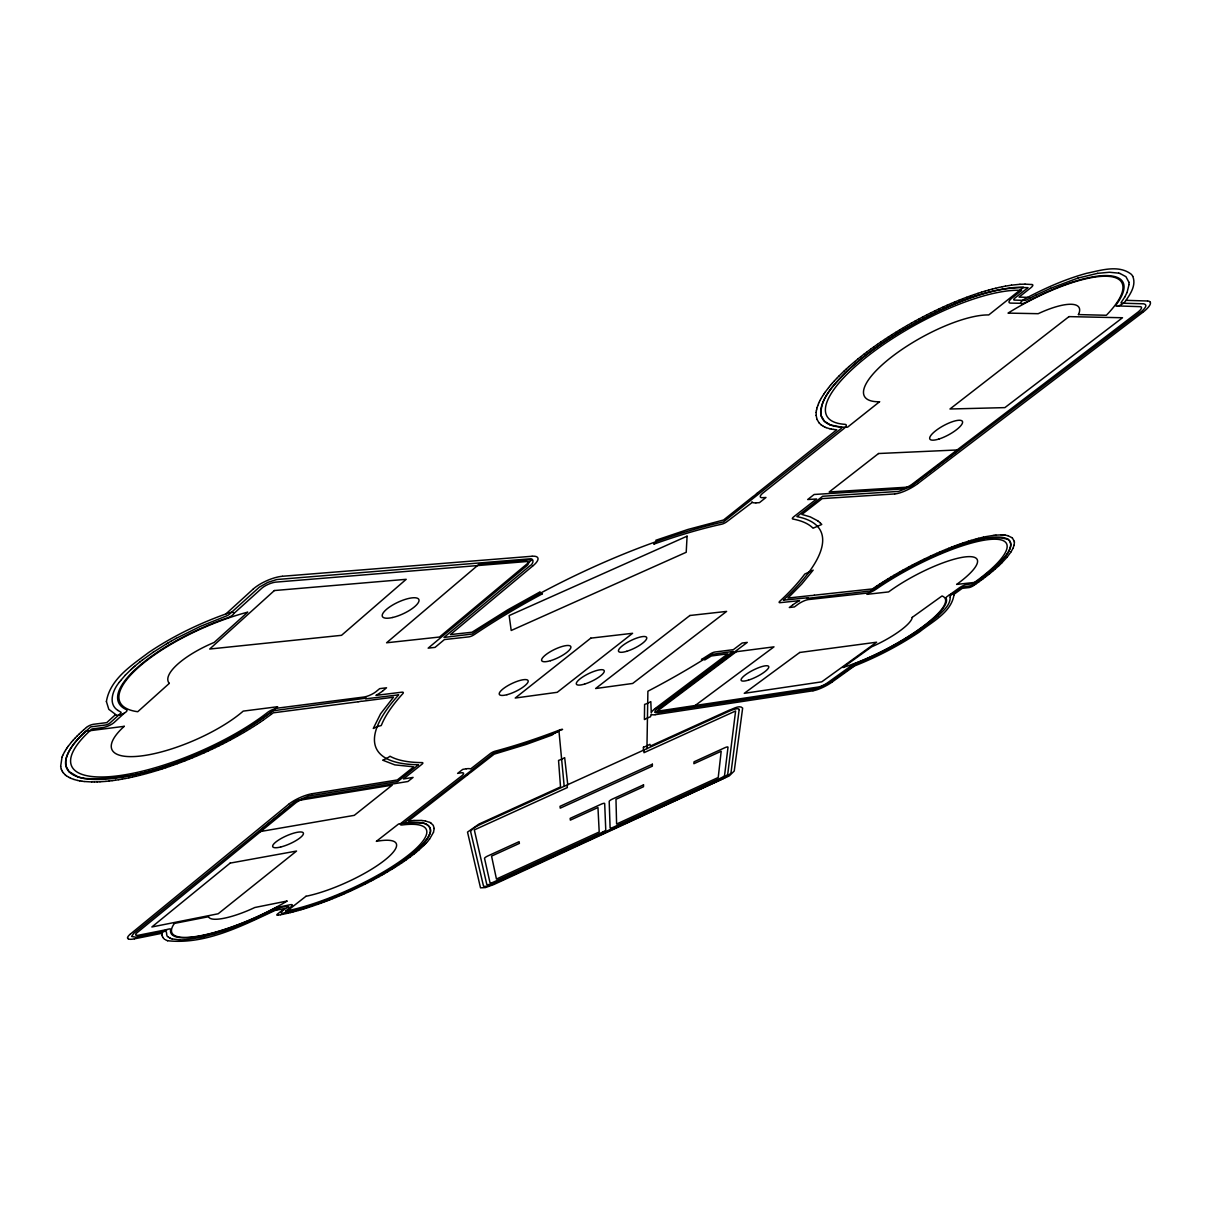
<?xml version="1.0" encoding="UTF-8"?>
<svg xmlns="http://www.w3.org/2000/svg" width="1211" height="1211" viewBox="0 0 1211 1211"><rect width="100%" height="100%" fill="white"/><g stroke="black" fill="none" stroke-linecap="round" stroke-linejoin="round"><path stroke-width="1.5" d="M646.931 748.64L647.9 691.209L651.624 689.256A247.347 68.073 -26.1 0 0 711.599 654.44L733.155 651.412L657.967 707.981L655.166 710.645L654.894 712.386L657.876 712.719L816.91 688.635L828.233 683.488L855.602 664.445M434.174 828.506L433.508 832.26M1129.046 284.494L1127.078 292.441M816.153 412.482L816.138 415.388M65.757 760.266L65.878 765.806L68.921 771.528M816.169 412.391L816.365 410.892M1014.152 545.026L1014.409 542.256M65.757 760.251C68.982 746.188 80.426 735.97 90.84 726.857L105.327 725.041A3.648 1.15 -22.8 0 0 110.019 722.952L120.51 713.4A3.648 1.166 -22.9 0 0 120.812 712.083L117.982 710.463M816.381 410.801L816.683 409.242M816.698 409.167L817.137 407.547M1014.137 545.086L1013.032 548.25M817.168 407.456L817.713 405.776M62.018 757.163L60.656 766.396M817.758 405.685L818.424 403.959M429.451 834.727C432.842 829.217 427.937 823.132 422.064 822.935M433.477 832.32L429.587 839.041M62.049 757.072L62.715 755.437M1127.078 292.441L1124.777 296.967M818.469 403.868L819.257 402.097M429.451 834.742L427.71 837.936M62.76 755.346L64.531 751.864M233.708 613.659L262.045 588.016A11.383 3.845 -24.1 0 1 275.291 582.173L526.285 561.571A10.293 3.194 -25.9 0 1 526.77 565.809L428.149 648.157L435.037 647.385L444.437 639.559L468.672 636.895A4.935 1.468 -25.4 0 0 474.258 634.625L474.773 634.276A242.745 66.802 -26.1 0 1 542.437 593.799L542.331 593.814A10.763 3.224 -26 0 1 540.061 591.876L507.803 609.784L472.002 632.248L450.401 634.579L533.007 565.779M1013.001 548.311L1011.049 551.822M819.302 401.991L820.21 400.175M820.271 400.069L821.3 398.192M1124.777 296.983L1121.31 302.25A3.406 0.984 -29.9 0 0 1121.598 303.174L1143.744 303.81C1149.375 304.824 1142.351 311.045 1140.126 312.423L911.081 486.489L898.653 491.409L822.632 496.268L796.883 516.628A247.347 68.073 -26.1 0 1 783.335 600.156L808.1 597.734L807.192 598.416L870.346 590.953C889.918 579.463 909.113 566.521 930.154 557.469C954.556 548.008 981.425 532.537 1008.052 539.349M64.592 751.774L65.636 750.018M821.361 398.086L822.511 396.179M822.572 396.073L823.843 394.105M65.697 749.912L66.877 748.126M1006.765 554.502C1009.747 550.415 1013.365 543.149 1008.067 539.364M1011.003 551.898L1007.143 557.09M427.695 837.951L423.002 843.885M823.919 393.999L825.297 392.001M66.953 748.02L68.255 746.188M1006.75 554.517L1001.436 561.041M119.299 682.277C112.911 689.755 107.643 703.848 117.967 710.463M825.372 391.88L828.581 387.656M119.314 682.262L120.646 680.537M68.331 746.082L71.404 742.237M429.527 839.102L427.528 841.539M120.661 680.521L125.338 675.132M828.672 387.535L830.398 385.416M830.489 385.295L832.335 383.16M1007.083 557.166L1001.845 562.827M71.494 742.116L73.16 740.209M832.441 383.039L834.379 380.859M426.363 842.841L427.468 841.615M73.265 740.088L75.067 738.15M834.5 380.738L836.544 378.528M1000.135 562.434L1001.421 561.056M422.987 843.9L416.206 850.44M425.122 844.158L426.302 842.901M850.44 666.338L827.158 683.065A7.614 1.741 -27 0 1 818.53 686.985L659.995 710.812A8.144 1.998 -26.3 0 1 660.086 707.966L747.278 642.39L742.146 643.026L733.351 649.656L714.868 652.033A4.223 1.075 -26.6 0 0 710.161 653.985L701.457 659.526A9.143 2.316 -26.5 0 1 704.741 659.965L711.357 655.968L727.811 653.819L655.423 708.329M125.354 675.117L131 669.562M836.665 378.407L838.829 376.182M75.158 738.044L77.08 736.061M1000.104 562.449L997.274 565.295M423.789 845.505L425.046 844.218M838.951 376.061L843.704 371.399M77.186 735.955L79.23 733.957M1000.316 564.341L1001.769 562.918M423.714 845.566L419.278 849.653M997.258 565.31L971.843 585.534L962.094 587.259L950.484 595.54L950.181 597.084M998.712 565.855L1000.241 564.417M79.336 733.851L81.485 731.838M843.84 371.277L846.307 368.977M937.935 616.187C943.006 610.874 950.499 605.152 950.181 597.084M998.621 565.931L995.275 568.958M131.015 669.547L132.029 668.608M115.484 714.657L106.765 722.619L93.474 724.284A5.495 1.741 -22.7 0 0 86.935 727.069L86.511 727.417M225.927 613.932L252.902 589.318M937.935 616.202L921.041 629.553M846.444 368.855L849.002 366.555M81.606 731.716L83.877 729.688M132.044 668.593L133.074 667.67M133.104 667.655L134.164 666.716M533.203 565.598L534.021 564.901A8.553 2.649 -25.9 0 0 534.384 564.553L535.08 563.887A8.568 2.649 -25.9 0 0 535.398 563.554L535.989 562.903A8.568 2.649 -25.9 0 0 536.246 562.57L536.73 561.949A8.568 2.649 -25.9 0 0 536.942 561.647L537.321 561.041A8.568 2.649 -25.9 0 0 537.472 560.754L537.729 560.193A8.568 2.664 -25.9 0 0 537.82 559.936L537.956 559.421A8.583 2.664 -25.9 0 0 538.002 559.179L538.017 558.71A8.583 2.664 -25.9 0 0 537.987 558.483L537.896 558.074A8.583 2.664 -25.9 0 0 537.805 557.877L537.578 557.529A8.583 2.664 -25.9 0 0 537.442 557.363L537.109 557.06A8.583 2.664 -25.9 0 0 536.897 556.924L536.443 556.697A8.598 2.664 -25.9 0 0 536.185 556.591L535.625 556.424A8.598 2.679 -25.9 0 0 535.323 556.364L534.641 556.258A8.598 2.679 -25.9 0 0 534.293 556.227L533.521 556.197A8.598 2.679 -25.9 0 0 533.112 556.197L532.219 556.243M849.153 366.418L854.694 361.65M130.258 934.181L129.698 934.68A7.19 1.771 -23.3 0 0 129.441 934.907L128.987 935.361A7.19 1.771 -23.3 0 0 128.775 935.588L128.411 936.012A7.19 1.771 -23.3 0 0 128.245 936.224L127.988 936.618A7.19 1.771 -23.3 0 0 127.866 936.814L127.7 937.178A7.19 1.771 -23.3 0 0 127.655 937.344L127.609 938.116A7.19 1.771 -23.3 0 0 127.655 938.253L127.806 938.495A7.19 1.771 -23.3 0 0 127.897 938.601L128.139 938.797M134.179 666.701L135.269 665.762M83.998 729.567L86.375 727.523M253.114 589.121L254.038 588.334A9.521 3.239 -24 0 1 254.507 587.956L255.491 587.184A9.521 3.239 -24 0 1 256.021 586.805L257.095 586.048A9.537 3.239 -24 0 1 257.655 585.67L258.821 584.913A9.537 3.239 -24 0 1 259.411 584.55L260.653 583.808A9.537 3.239 -24 0 1 261.273 583.46L262.56 582.748A9.537 3.239 -24.1 0 1 263.226 582.415L264.558 581.749A9.537 3.239 -24.1 0 1 265.224 581.416L266.587 580.796A9.537 3.239 -24.1 0 1 267.283 580.493L268.66 579.902A9.537 3.239 -24.1 0 1 269.357 579.63L270.734 579.1A9.521 3.239 -24.1 0 1 271.431 578.858L272.808 578.389A9.521 3.239 -24.1 0 1 273.489 578.162L274.852 577.753A9.521 3.239 -24.1 0 1 275.518 577.571L276.835 577.223A9.521 3.239 -24.1 0 1 277.486 577.072L278.742 576.799A9.521 3.239 -24.1 0 1 279.363 576.693L280.574 576.481A9.521 3.224 -24.1 0 1 281.164 576.406L282.33 576.269M993.444 570.532L995.185 569.034M416.175 850.455C386.021 875.265 349.903 891.886 313.301 904.799C308.956 905.586 263.271 921.889 288.733 906.676C279.741 905.904 271.991 911.081 264.255 914.774M419.203 849.728L415.873 852.529M135.284 665.747L139.916 661.948M993.353 570.623L989.584 573.742M383.236 690.542L386.536 687.787L379.649 688.65L375.713 691.905A9.794 2.861 -24.7 0 1 364.405 696.961L277.622 708.117A8.432 2.528 -24 0 0 267.449 712.492A12.186 3.633 -24 0 0 267.071 712.81A122.16 37.632 -23.4 0 1 113.546 776.327A122.16 37.632 -23.4 0 1 90.053 730.687L91.975 728.961L102.693 727.584A9.098 2.876 -22.8 0 0 114.061 722.558L124.264 713.188M756.966 493.361L756.118 494.073A8.22 2.422 -27.4 0 0 755.74 494.406L754.998 495.072A8.795 2.589 -27.4 0 0 754.529 495.526L754.256 495.693A4.935 1.453 -27.4 0 0 752.773 496.707L723.527 520.003L687.954 529.449L655.862 540.257A10.717 3.194 -26.7 0 1 653.834 544.087L653.743 544.178A242.745 66.802 -26.1 0 1 721.075 524.333L721.559 524.227A4.874 1.423 -27.1 0 0 727.009 521.578L752.349 502.323A8.189 2.407 -27.4 0 0 752.546 502.429L752.985 502.61A8.189 2.407 -27.4 0 0 753.242 502.686L753.787 502.792A8.189 2.407 -27.4 0 0 754.09 502.837L754.725 502.883A8.189 2.407 -27.4 0 0 755.074 502.898L755.831 502.883M854.845 361.514L857.691 359.183M130.41 934.059L288.642 804.301M467.658 774.828L468.309 774.298A7.069 1.786 -25.2 0 0 468.596 774.041L469.141 773.541A7.554 1.922 -25.2 0 0 469.49 773.208L469.717 773.072A4.238 1.075 -25.2 0 0 470.912 772.285L494.164 754.165L526.391 744.371L552.155 735.016A9.113 2.316 -25.7 0 1 562.131 729.567L562.57 729.431A4.223 1.075 -25.7 0 0 559.754 729.93L556.016 731.368A242.745 66.802 -26.1 0 1 495.677 751.032L495.208 751.153A4.269 1.09 -25.3 0 0 490.425 753.484L470.579 768.97A7.084 1.801 -25.2 0 0 470.322 768.864L469.929 768.743A7.084 1.801 -25.2 0 0 469.701 768.697L469.217 768.637A7.084 1.801 -25.2 0 0 468.945 768.622L468.369 768.622A7.084 1.801 -25.2 0 0 468.067 768.622L467.416 768.667A7.099 1.801 -25.1 0 0 467.068 768.697L466.311 768.803M857.842 359.046L860.764 356.7M414.056 853.982L415.782 852.605M757.178 493.195L836.771 429.784L833.229 429.39M987.54 575.361L989.478 573.817M383.039 690.694L382.222 691.345A8.144 2.377 -24.7 0 1 381.813 691.648L380.935 692.283A8.144 2.377 -24.7 0 1 380.481 692.601L379.543 693.237A8.144 2.377 -24.7 0 1 379.058 693.54L378.059 694.175A8.144 2.377 -24.7 0 1 377.544 694.478L376.485 695.084A8.144 2.377 -24.7 0 1 375.94 695.386L401.795 692.192A4.814 1.393 -24.9 0 1 402.885 693.585L402.612 693.888A242.745 66.802 -26.1 0 0 381.677 724.556L381.177 725.586A10.172 2.846 -24.7 0 0 373.276 728.462L380.602 713.763L393.484 697.218L362.649 701.214A4.874 1.423 -24.6 0 1 361.529 701.214L361.408 701.169A8.719 2.543 -24.6 0 1 360.681 701.336L359.682 701.547A8.144 2.377 -24.6 0 1 359.198 701.638L358.214 701.79M139.931 661.933L142.383 660.025M1142.836 312.302L1143.79 311.545A8.371 2.361 -29.9 0 0 1144.228 311.197L1145.076 310.47A8.386 2.361 -29.9 0 0 1145.485 310.107L1146.257 309.395A8.386 2.361 -29.9 0 0 1146.62 309.047L1147.317 308.351A8.386 2.361 -29.9 0 0 1147.634 308.003L1148.225 307.337A8.386 2.361 -29.9 0 0 1148.497 307.019L1148.997 306.383A8.386 2.361 -29.9 0 0 1149.209 306.065L1149.602 305.475A8.401 2.361 -29.9 0 0 1149.769 305.187L1150.056 304.627A8.401 2.361 -29.9 0 0 1150.162 304.355L1150.329 303.855A8.401 2.361 -29.9 0 0 1150.389 303.613L1150.45 303.159A8.401 2.377 -29.9 0 0 1150.45 302.947L1150.389 302.553A8.416 2.377 -29.9 0 0 1150.193 302.19M655.257 708.465L654.576 708.995A6.797 1.68 -26.2 0 0 654.273 709.237L653.683 709.737A6.797 1.68 -26.2 0 0 653.41 709.994L652.911 710.463A6.797 1.68 -26.2 0 0 652.684 710.706L652.26 711.145A6.797 1.665 -26.2 0 0 652.078 711.372L651.745 711.796A6.797 1.665 -26.2 0 0 651.594 712.007L651.367 712.386A6.797 1.665 -26.2 0 0 651.261 712.583L650.807 701.608A8.992 2.255 -26.2 0 1 644.6 704.424L644.403 719.561A8.78 2.15 -26.2 0 1 650.489 716.791L651.23 714.187A6.782 1.665 -26.2 0 0 651.321 714.278L651.548 714.46A6.782 1.665 -26.2 0 0 651.685 714.535L652.002 714.657A6.782 1.665 -26.2 0 0 652.184 714.717L652.593 714.793A6.782 1.665 -26.2 0 0 652.805 714.823L653.304 714.838A6.782 1.665 -26.2 0 0 653.562 714.838L654.137 714.823A6.782 1.665 -26.2 0 0 654.44 714.793L655.09 714.717M860.93 356.579L863.927 354.233M288.824 804.165L289.55 803.589A7.569 2.028 -24.2 0 1 289.929 803.302L290.716 802.742A7.569 2.028 -24.2 0 1 291.14 802.454L292.002 801.894A7.569 2.028 -24.2 0 1 292.441 801.606L293.365 801.046A7.569 2.028 -24.2 0 1 293.849 800.759L294.818 800.199A7.569 2.028 -24.2 0 1 295.317 799.926L296.347 799.381A7.569 2.028 -24.2 0 1 296.862 799.109L297.921 798.579A7.569 2.028 -24.2 0 1 298.451 798.321L299.541 797.822A7.569 2.028 -24.2 0 1 300.071 797.58L301.176 797.11A7.569 2.028 -24.2 0 1 301.721 796.868L302.811 796.429A7.569 2.028 -24.2 0 1 303.356 796.217L304.445 795.824A7.569 2.028 -24.2 0 1 304.99 795.627L306.05 795.264A7.569 2.028 -24.2 0 1 306.58 795.097L307.609 794.779A7.569 2.028 -24.2 0 1 308.124 794.628L309.123 794.355A7.569 2.028 -24.2 0 1 309.607 794.234L310.561 794.022A7.554 2.028 -24.2 0 1 311.015 793.932L311.938 793.75M467.491 774.949L408.41 820.982L414.011 820.483M413.965 854.058L410.211 856.934M985.451 576.981L987.434 575.437M271.294 714.308L273.247 712.825L357.987 701.82M142.398 660.01L153.07 652.335M864.094 354.096L867.167 351.765M917.893 483.522L1142.594 312.483M983.287 578.631L985.33 577.072M792.645 605.016L789.315 607.513L794.416 606.938L798.352 604.001A8.522 2.18 -27.2 0 1 808.07 599.612L867.606 593.042A6.963 1.726 -27.5 0 0 875.674 589.5A10.066 2.498 -27.5 0 0 876.053 589.242A94.14 22.631 -27.7 0 1 991.264 539.319A94.14 22.631 -27.7 0 1 974.431 582.446L972.539 583.793L967.044 584.398A6.615 1.544 -27.8 0 0 959.006 588.062L949 595.297M867.348 351.629L870.497 349.298M981.077 580.281L983.165 578.722M271.158 714.414L262.817 720.409M917.681 483.673L916.788 484.339A7.705 2.104 -28.1 0 1 916.333 484.657L915.41 485.293A7.705 2.104 -28.1 0 1 914.926 485.611L913.957 486.232A7.705 2.104 -28.1 0 1 913.457 486.55L912.443 487.155A7.705 2.104 -28.1 0 1 911.928 487.458L910.869 488.063A7.705 2.104 -28.1 0 1 910.354 488.351L909.279 488.911A7.705 2.104 -28.1 0 1 908.75 489.199L907.675 489.728A7.705 2.104 -28.1 0 1 907.13 489.986L906.055 490.485A7.705 2.104 -28.1 0 1 905.525 490.727L904.466 491.182A7.705 2.104 -28.1 0 1 903.936 491.409L902.891 491.817A7.705 2.104 -28.1 0 1 902.377 492.014L901.362 492.377A7.705 2.104 -28.1 0 1 900.878 492.544L899.894 492.862A7.705 2.104 -28.1 0 1 899.425 492.998L898.501 493.255A7.705 2.104 -28.1 0 1 898.062 493.361L897.2 493.558A7.705 2.104 -28.1 0 1 896.776 493.649L895.973 493.785A7.705 2.104 -28.1 0 1 895.595 493.831L894.853 493.921M410.105 857.01L406.079 859.931M792.842 604.864L793.644 604.274A7.13 1.832 -27.2 0 1 794.053 604.001L794.9 603.426A7.13 1.832 -27.2 0 1 795.339 603.139L796.232 602.563A7.13 1.832 -27.2 0 1 796.687 602.291L797.625 601.731A7.13 1.832 -27.2 0 1 798.094 601.443L799.063 600.898A7.13 1.832 -27.2 0 1 799.563 600.641L780.111 602.669A4.329 1.12 -27.1 0 1 779.823 601.246L780.141 600.944A242.745 66.802 -26.1 0 0 804.77 574.059L813.171 570.124L801.803 583.99L787.937 598.052L811.007 595.555A4.284 1.105 -27.2 0 1 811.748 595.615A7.629 1.953 -27.2 0 1 812.369 595.54L813.141 595.373A7.13 1.816 -27.2 0 1 813.504 595.312L814.231 595.207M978.791 581.931L980.955 580.357M870.679 349.162L873.888 346.83M832.154 682.005L854.36 666.035M953.784 594.45L962.276 588.334L969.118 587.562A3.966 0.923 -27.8 0 0 973.568 585.594L973.947 585.337M976.46 583.581L978.67 582.022M874.085 346.709L877.37 344.378M403.914 861.43L405.957 860.007M831.987 682.141L831.261 682.641A6.327 1.438 -27 0 1 830.897 682.883L830.14 683.382A6.327 1.438 -27 0 1 829.762 683.625L828.96 684.109A6.327 1.438 -27 0 1 828.551 684.366L827.734 684.851A6.327 1.438 -27 0 1 827.31 685.093L826.447 685.562A6.327 1.438 -27 0 1 826.008 685.789L825.145 686.259A6.327 1.438 -27 0 1 824.691 686.486L823.813 686.925A6.327 1.438 -27 0 1 823.359 687.137L822.481 687.56A6.327 1.438 -27 0 1 822.027 687.757L821.149 688.151A6.327 1.438 -27 0 1 820.71 688.332L819.847 688.696A6.327 1.438 -27 0 1 819.408 688.862L818.56 689.195A6.327 1.438 -27 0 1 818.152 689.347L817.334 689.634A6.327 1.438 -26.9 0 1 816.941 689.77L816.153 690.013A6.327 1.438 -26.9 0 1 815.79 690.119L815.048 690.331A6.327 1.438 -26.9 0 1 814.7 690.421L814.019 690.573A6.327 1.438 -26.9 0 1 813.701 690.648L813.065 690.77M974.083 585.246L976.338 583.672M921.026 629.569L919.134 630.87M877.551 344.257L880.912 341.941M874.372 587.623L872.495 588.909L814.397 595.191M919.119 630.886L914.214 634.17M259.835 722.437L262.666 720.515M401.689 862.959L403.793 861.521M881.093 341.82L884.499 339.519M153.101 652.32L166.543 643.828M874.509 587.532L876.991 585.852M399.403 864.472L401.568 863.034M256.777 724.45L259.669 722.543M884.696 339.398L888.163 337.127M877.142 585.761L879.686 584.096M914.199 634.186L910.112 636.804M399.267 864.563L394.65 867.53M253.644 726.464L256.611 724.556M879.822 584.005L882.41 582.34M888.359 336.991L891.886 334.736M882.562 582.249L885.196 580.584M250.45 728.477L253.477 726.57M910.097 636.819L900.409 642.663M892.083 334.614L895.64 332.389M392.182 869.059L394.514 867.606M885.347 580.493L888.026 578.828M895.852 332.268L899.455 330.058M247.195 730.46L250.283 728.583M392.061 869.135L387.111 872.102M888.178 578.737L890.887 577.102M899.652 329.937L903.3 327.757M243.865 732.443L247.014 730.566M891.039 576.996L893.794 575.361M166.573 643.813L168.117 642.905M893.945 575.27L896.73 573.651M384.508 873.615L386.975 872.177M903.512 327.636L907.19 325.502M168.147 642.89L171.311 641.058M240.489 734.411L243.683 732.549M900.394 642.678L886.785 650.156M896.897 573.56L899.712 571.955M381.859 875.129L384.371 873.706M907.402 325.381L911.111 323.276M237.053 736.349L240.308 734.502M171.341 641.043L176.216 638.333M899.864 571.864L902.71 570.26M379.179 876.643L381.722 875.22M911.323 323.155L915.062 321.082M233.572 738.271L236.872 736.455M902.861 570.184L905.737 568.61M379.028 876.719L373.684 879.625M176.231 638.318L200.299 626.42L226.2 616.066A3.784 1.272 -23.7 0 0 229.273 614.34L259.336 587.168L267.722 582.415L276.804 579.524L528.813 558.922C534.899 557.454 533.673 564.235 529.585 566.067L443.983 637.44L472.199 634.049A247.347 68.073 -26.1 0 1 723.482 521.911L840.752 428.861A3.391 1.014 -28.1 0 0 841.251 427.089L830.398 424.955M915.274 320.96L919.028 318.932M905.889 568.519L908.78 566.96M230.029 740.178L233.375 738.377M908.931 566.869L911.838 565.34M919.24 318.826L923.009 316.828M370.884 881.108L373.533 879.701M226.442 742.071L229.848 740.284M1029.804 298.239L1027.397 299.511A3.572 1.09 -29.7 0 1 1024.642 300.389L1014.303 300.086A3.588 1.105 -29.6 0 1 1014.954 298.027L1028.033 287.643C984.013 286.311 942.446 308.366 904.678 328.983C883.394 341.623 862.883 355.883 845.051 373.124C834.288 384.81 819.272 398.358 821.24 415.797M912.004 565.249L914.91 563.736M886.77 650.171L883.303 651.942M1029.834 298.224L1033.013 296.589M368.053 882.577L370.733 881.184M923.221 316.722L927.005 314.769M222.824 743.917L226.26 742.161M915.077 563.66L921.087 560.632M365.207 884.015L367.902 882.652M1033.044 296.589L1036.238 294.984M883.288 651.957L878.656 654.273M927.217 314.663L931.017 312.771M219.161 745.749L222.627 744.023M362.316 885.453L365.056 884.106M1036.253 294.969L1050.618 288.294M931.229 312.665L935.028 310.803M215.467 747.55L218.964 745.855M921.253 560.557L924.175 559.119M362.165 885.529L356.488 888.268M878.626 654.273L871.648 657.588M924.341 559.043L930.351 556.197M935.24 310.712L939.025 308.911M211.743 749.337L215.27 747.656M264.24 914.789L258.004 917.696M356.337 888.344L350.6 891.008M207.989 751.077L211.547 749.427M939.236 308.805L943.021 307.064M871.632 657.588L855.617 664.43M930.517 556.121L933.439 554.789M204.205 752.788L207.792 751.168M257.988 917.711L249.133 921.586M347.633 892.356L350.448 891.084M943.233 306.973L947.017 305.278M933.59 554.714L936.497 553.427M200.405 754.453L204.008 752.879M344.666 893.657L347.481 892.416M936.663 553.351L939.554 552.095M947.229 305.187L950.983 303.552M1050.633 288.294L1077.881 278.091M341.684 894.959L344.499 893.733M196.591 756.103L200.209 754.544M939.706 552.019L942.582 550.793M338.702 896.216L341.532 895.02M951.195 303.461L954.934 301.887M249.103 921.601L240.217 925.204M192.761 757.692L196.394 756.179M942.733 550.733L945.594 549.552M335.719 897.457L338.55 896.276M955.146 301.811L958.855 300.298M188.916 759.267L192.549 757.783M332.753 898.653L335.568 897.518M945.746 549.476L948.561 548.341M185.071 760.78L188.719 759.342M329.786 899.834L332.586 898.713M959.067 300.207L962.745 298.769M948.728 548.28L951.513 547.175M240.187 925.219L228.864 929.397M326.819 900.984L329.619 899.894M181.211 762.264L184.859 760.856M951.679 547.115L954.435 546.07M962.942 298.678L966.59 297.3M323.867 902.089L326.667 901.045M177.366 763.702L181.014 762.34M954.586 546.01L957.311 544.995M320.93 903.179L323.715 902.15M966.802 297.225L970.405 295.908M173.521 765.095L177.154 763.778M957.462 544.935L960.156 543.981M318.024 904.223L320.779 903.224M970.616 295.832L974.174 294.591M169.676 766.427L173.309 765.155M317.857 904.269L312.256 906.206M960.308 543.921L962.957 543.012M167.133 929.533L138.357 935.255A8.613 2.119 -23.4 0 1 136.555 933.121L295.817 802.787A9.052 2.422 -24.2 0 1 306.307 798.049L407.956 781.489L413.087 777.401L403.445 778.961L421.943 764.247A4.405 1.166 -24.9 0 0 422.109 762.597L421.776 762.597A242.745 66.802 -26.1 0 1 390.593 756.557L390.033 756.239A9.839 2.664 -24.7 0 1 382.676 760.16L394.771 764.868L413.768 766.835L397.314 779.96L312.15 793.72M228.849 929.412L225.14 930.669M165.846 767.729L169.479 766.502M974.371 294.53L977.898 293.35M963.093 542.952L968.406 541.226M225.125 930.669L214.302 934.029M309.395 907.145L312.105 906.252M162.032 768.97L165.65 767.789M978.094 293.274L981.561 292.169M306.58 908.038L309.259 907.19M158.247 770.181L161.835 769.046M968.543 541.181L971.04 540.409M303.794 908.901L306.444 908.083M981.758 292.108L985.164 291.079M154.463 771.316L158.036 770.241M1077.896 278.091L1097.544 273.353M301.055 909.718L303.658 908.946M971.192 540.363L976.172 538.94M150.724 772.406L154.266 771.377M985.36 291.018L988.721 290.065M298.33 910.505L300.903 909.764M214.271 934.044L204.084 936.693M1118.268 305.944L1140.52 306.671A10.082 2.846 -29.9 0 1 1138.385 311.802L912.034 484.324A9.279 2.528 -28.1 0 1 901.635 489.002L814.14 494.482L807.676 499.537L816.608 498.962L793.765 516.779A4.738 1.332 -27.5 0 0 792.857 519.035L793.144 519.095A242.745 66.802 -26.1 0 1 813.05 528.208L821.769 524.454L820.104 522.728M147 773.451L150.527 772.467M295.666 911.232L298.194 910.536M988.903 290.004L992.187 289.126M143.322 774.434L146.803 773.511M976.308 538.91L978.639 538.289M293.032 911.928L295.529 911.277M139.674 775.358L143.125 774.48M992.369 289.066L995.593 288.263M290.443 912.579L292.895 911.959M978.776 538.259L983.377 537.154M136.071 776.236L139.477 775.418M287.915 913.185L290.322 912.61M995.775 288.218L998.924 287.476M204.069 936.708L200.859 937.42M132.499 777.053L135.874 776.281M287.779 913.215L282.996 914.26M999.105 287.446L1002.178 286.78M128.987 777.795L132.317 777.084M983.499 537.139L985.648 536.67M200.844 937.42L185.555 939.751M134.482 938.828L162.107 933.257M275.548 910.324L284.54 908.507L277.455 914.063A4.027 0.954 -24.1 0 0 277.834 915.228L278.182 915.168M125.52 778.491L128.805 777.84M280.619 914.729L282.874 914.29M1002.36 286.75L1005.357 286.159M985.769 536.655L993.989 535.323M122.114 779.127L125.338 778.522M278.303 915.153L280.498 914.744M134.285 938.873L133.422 939.025A7.16 1.756 -23.3 0 1 133.028 939.085L132.271 939.191A7.175 1.756 -23.3 0 1 131.908 939.221L131.227 939.282A7.175 1.756 -23.3 0 1 130.894 939.297L130.288 939.297A7.175 1.771 -23.3 0 1 130.001 939.282L129.486 939.236A7.175 1.771 -23.3 0 1 129.244 939.191L128.805 939.085A7.175 1.771 -23.3 0 1 128.427 938.919M1005.524 286.129L1011.442 285.175M118.769 779.702L121.933 779.157M466.129 768.834L462.753 769.379L457.607 773.39L461.558 772.769A8.492 2.165 -25.1 0 1 462.193 775.494L401.749 822.678A6.918 1.711 -24.8 0 0 402.128 824.979A10.006 2.483 -24.8 0 0 402.446 824.933A94.7 22.858 -24.4 0 1 404.852 857.857A94.7 22.858 -24.4 0 1 287.431 910.763L285.524 911.126L291.245 906.661A6.721 1.589 -24.2 0 0 290.186 904.738L279.499 906.933M1097.56 273.353L1109.427 272.248L1118.707 273.141M115.484 780.202L118.587 779.733M655.257 714.687L812.914 690.785M112.26 780.656L115.302 780.232M1011.594 285.145L1019.859 284.313M109.096 781.034L112.093 780.671M994.08 535.307L995.866 535.126M106.023 781.352L108.929 781.05M409.182 822.572L404.171 822.799L493.816 752.909A247.347 68.073 -26.1 0 0 555.228 732.867L558.998 731.429L564.19 786.287M105.857 781.367L100.074 781.791M282.617 576.254L532.007 556.258M995.972 535.126L1001.013 534.899M409.212 822.572L422.034 822.935M185.54 939.751L180.045 939.948M756.027 502.868L759.448 502.656L765.973 497.479L761.961 497.706A9.839 2.891 -27.5 0 1 762.506 493.361L843.87 428.618A8.477 2.558 -28.1 0 0 845.066 424.334A12.261 3.694 -28.1 0 0 844.748 424.319A121.463 37.057 -28.9 0 1 870.27 354.142A121.463 37.057 -28.9 0 1 1019.753 290.292L1021.615 290.398L1011.927 298.088A8.961 2.755 -29.6 0 0 1010.383 303.098L1020.661 303.295M894.672 493.937L822.208 498.599L801.879 514.433L810.31 516.9L817.728 520.821M1019.995 284.297L1024.975 284.146M414.101 820.468L421.065 820.452M97.228 781.912L99.923 781.791M94.473 781.958L97.077 781.912M91.794 781.943L94.322 781.958M1025.096 284.146L1031.833 284.524M180.045 939.948L172.098 938.919M1001.103 534.899L1002.557 534.944M1027.655 297.361L1019.057 297.104L1031.106 287.537A5.404 1.665 -29.7 0 0 1032.272 284.585L1031.954 284.54M1126.018 300.343L1147.438 300.994M91.658 781.943L84.331 781.519M1002.647 534.944L1004.01 535.035M421.14 820.468L422.594 820.589M1147.589 300.994L1148.21 301.055A8.416 2.377 -29.9 0 1 1148.482 301.1L1148.982 301.236A8.416 2.377 -29.9 0 1 1149.194 301.312L1149.587 301.509A8.416 2.377 -29.9 0 1 1149.769 301.63L1150.041 301.887M1004.086 535.05L1005.372 535.186M82.03 781.231L84.195 781.504M422.684 820.589L425.409 820.997M79.835 780.883L81.909 781.216M83.937 778.431C151.33 781.761 216.633 750.078 270.764 712.34A3.376 1.014 -24 0 1 274.958 710.524L366.373 698.096L365.48 698.853L398.661 694.857A247.347 68.073 -26.1 0 0 418.522 764.731L397.798 781.504L308.608 796.005L294.576 801.879L133.694 933.409L131.605 936.481L135.738 937.163L165.271 931.244C167.754 931.108 165.332 936.406 168.496 937.163M1005.448 535.201L1007.824 535.671M831.336 429.072L833.138 429.375M77.761 780.474L79.729 780.868M83.907 778.416L78.261 777.023M829.535 428.664L831.23 429.057M425.47 821.013L429.875 822.436M77.64 780.444L73.916 779.445M1118.722 273.141L1120.084 273.519M829.444 428.649L826.25 427.65M1007.885 535.686L1012.29 537.851M172.098 938.919L170.721 938.434M1120.099 273.519L1125.958 276.698L1128.879 282.224M167.572 940.735C206.188 944.913 243.214 925.159 277.319 909.4A4.39 1.044 -24.1 0 0 279.665 906.963A4.39 1.044 -24.1 0 0 274.458 908.477M73.81 779.415L70.526 778.143M78.246 777.023L68.936 771.543M167.557 940.72L165.286 939.706M824.767 427.029L826.159 427.619M830.383 424.94L824.419 421.246L821.24 415.812M170.706 938.434L169.903 938.056M68.997 777.401L70.435 778.113M823.389 426.333L824.691 426.999M169.888 938.056L168.496 937.178M429.935 822.451L430.753 822.92M68.921 777.356L66.317 775.706M823.329 426.287L820.997 424.728M430.798 822.95L433.266 825.327L434.174 828.46M817.758 520.836L820.089 522.713M164.514 939.191L163.591 938.358M65.167 774.768L66.257 775.661M820.937 424.667L819.06 422.821M65.106 774.722L63.229 772.694M1012.32 537.881L1014.303 541.347M1131.422 274.382C1118.752 264.316 1100.738 270.401 1086.494 273.338C1065.135 279.196 1044.775 288.248 1025.278 298.633A5.783 1.771 -29.6 0 0 1020.601 303.128A5.783 1.771 -29.6 0 0 1026.095 302.205A101.754 29.957 -29.4 0 1 1116.209 304.703A5.54 1.589 -29.9 0 0 1118.692 305.808A5.54 1.589 -29.9 0 0 1125.11 301.584C1130.105 294.47 1136.554 285.327 1132.754 276.305M163.318 938.041L162.501 936.739M819.014 422.775L817.047 419.445M1131.816 274.852L1132.739 276.29M62.457 771.574L63.184 772.648M61.806 770.378L62.412 771.513M61.292 769.136L61.776 770.317M162.501 936.708L162.092 935.225M817.016 419.384L816.138 415.464M953.95 594.995L953.602 594.026A4.284 0.999 -27.7 0 0 949.379 595.101A4.284 0.999 -27.7 0 0 945.988 597.992M61.277 769.076L60.671 766.472M953.95 595.01C951.271 612.433 932.122 621.712 919.482 631.93C898.577 645.887 876.113 657.543 852.695 666.671A4.148 0.954 -27.1 0 1 850.304 666.489A4.148 0.954 -27.1 0 1 854.996 663.567A77.716 18.21 -27.3 0 0 946.003 597.992M1128.879 282.224L1129.046 284.494M1014.318 541.393L1014.409 542.195M162.092 935.21L162.229 932.637A4.602 1.12 -23.5 0 1 166.709 929.685A4.602 1.12 -23.5 0 1 170.69 929.367A82.636 20.148 -23.9 0 0 274.458 908.477M106.401 701.532L108.793 709.298L116.528 715.141A5.934 1.877 -22.9 0 0 123.794 713.446A5.934 1.877 -22.9 0 0 126.61 709.737A108.142 34.847 -23.6 0 1 136.343 668.442A108.142 34.847 -23.6 0 1 227.653 617.777A6.146 2.059 -23.7 0 0 233.784 613.402A6.146 2.059 -23.7 0 0 228.576 612.993C200.466 622.848 173.34 635.836 148.62 652.532C131.727 665.308 110.065 679.038 106.401 701.532M643.435 747.187L643.404 750.245A3.905 0.923 -26.1 0 0 644.191 750.532L643.949 752.697L735.607 710.978L727.735 774.162A7.16 1.544 -26.3 0 1 721.771 778.431L493.028 883.182A7.251 1.574 -25.2 0 1 486.807 884.484L474.318 829.913L567.384 787.544L566.99 785.651A3.921 0.923 -25.6 0 0 567.747 784.667L564.674 757.647A8.84 2.165 -25.7 0 1 558.543 760.432L560.526 786.923L479.026 824.04L467.522 832.108L480.51 887.83L485.399 887.587L493.846 884.53L729.294 775.888L734.244 771.013L742.646 708.102C739.603 704.56 732.973 709.162 729.189 710.191L650.489 745.991L649.929 744.311A8.522 2.013 -26.1 0 1 644.04 746.99L643.435 747.187M643.525 784.864L643.495 786.726L615.975 799.29L616.596 824.025L718.229 777.492L721.196 751.244L693.873 763.717L694.024 761.81L724.768 747.762A3.709 0.833 -26.4 0 1 728.008 747.217L724.572 775.449A3.572 0.772 -26.3 0 1 721.241 777.825L613.387 827.219A3.603 0.772 -25.8 0 1 610.102 827.855L609.194 801.47A3.739 0.833 -25.8 0 1 612.554 799.003L643.525 784.864M652.366 764.217L652.32 766.169L560.224 808.161L560.027 806.314L652.366 764.217M687.091 536.17L686.213 552.277L511.209 630.492L509.15 615.566L687.091 536.17M912.201 617.398L912.186 617.534A39.327 9.204 -27.3 0 1 871.587 646.841L842.871 667.549A76.717 17.968 -27.3 0 0 920.557 628.221A76.717 17.968 -27.3 0 0 942.037 595.963L912.201 617.398M739.164 709.691L731.02 772.497A10.732 2.316 -26.3 0 1 721.029 779.627L493.846 883.682A10.869 2.361 -25.2 0 1 483.446 885.846L470.701 831.896A11.792 2.77 -25.2 0 1 480.812 824.222L729.067 711.266A11.641 2.725 -26.5 0 1 739.164 709.691M1078.426 314.588L1106.354 315.269A100.452 29.579 -29.4 0 0 1106.203 276.229A100.452 29.579 -29.4 0 0 1008.021 313.104L1038.175 313.694A51.483 15.153 -29.4 0 1 1078.426 314.588M174.399 923.418L174.323 923.524A81.576 19.876 -23.9 0 0 201.919 935.452A81.576 19.876 -23.9 0 0 287.249 900.999L254.81 907.508A41.825 10.188 -23.9 0 1 208.58 916.727L174.399 923.418M169.313 683.367L137.751 711.72A106.75 34.392 -23.6 0 1 137.66 668.124A106.75 34.392 -23.6 0 1 247.74 612.13L214.18 642.435A54.722 17.62 -23.7 0 0 169.162 683.201L169.313 683.367M274.367 590.544L209.7 649.035L341.532 635.321L406.2 579.312L274.367 590.544M479.405 563.963L386.581 642.784L439.487 637.031L532.098 559.664L479.405 563.963M296.771 800.713L258.791 831.806L354.278 815.351L392.243 785.122L296.771 800.713M230.135 863.11L151.859 926.975L218.162 913.775L296.559 851.045L230.135 863.11M879.564 401.749L847.579 427.165A126.716 38.661 -28.9 0 1 863.246 357.2A126.716 38.661 -28.9 0 1 1023.583 287.249L988.751 314.936A78.609 23.978 -28.9 0 0 889.828 358.365A78.609 23.978 -28.9 0 0 879.564 401.749M590.801 638.136L515.22 698.036L557.257 692.298L632.596 633.292L590.801 638.136M305.974 896.276L285.206 912.519A98.787 23.857 -24.4 0 0 410.514 855.117A98.787 23.857 -24.4 0 0 398.57 823.995L376.333 841.357A61.292 14.789 -24.4 0 1 384.19 860.582A61.292 14.789 -24.4 0 1 305.974 896.276M878.55 453.519L829.187 491.984L909.93 487.004L958.628 449.902L878.55 453.519M1068.995 316.616L949.969 409L1004.873 407.623L1122.506 317.751L1068.995 316.616M689.907 615.491L595.615 688.529L632.672 683.458L726.615 611.404L689.907 615.491M736.273 651.73L655.514 712.431L693.585 706.694L773.996 646.841L736.273 651.73M799.729 652.472L744.265 693.328L821.754 681.838L876.628 642.208L799.729 652.472M976.596 582.203L956.66 584.413A60.928 14.638 -27.7 0 0 965.606 556.863A60.928 14.638 -27.7 0 0 888.602 591.922L866.909 594.329A98.212 23.614 -27.7 0 1 991.521 537.427A98.212 23.614 -27.7 0 1 976.581 582.203M602.533 832.184L493.498 882.108A3.618 0.787 -25.2 0 1 490.031 882.834L484.536 858.387A3.769 0.848 -25.2 0 1 487.776 855.98L519.095 841.675L519.398 843.401L491.56 856.116L496.449 879.035L599.203 831.987L597.962 807.525L570.336 820.135L570.169 818.364L601.261 804.165A3.739 0.848 -25.8 0 1 604.683 803.529L605.757 829.853A3.603 0.787 -25.8 0 1 602.533 832.184M124.233 726.328L85.799 731.232A127.443 39.252 -23.4 0 0 114.878 778.264A127.443 39.252 -23.4 0 0 277.637 706.724L243.214 711.114A79.063 24.341 -23.4 0 1 141.808 755.876A79.063 24.341 -23.4 0 1 124.233 726.328M626.692 651.306A15.667 4.223 -26.3 0 0 646.719 637.622A15.667 4.223 -26.3 0 0 624.407 644.282A15.667 4.223 -26.3 0 0 626.692 651.306M550.521 660.691A16.167 4.496 -25.9 0 0 570.82 646.613A16.167 4.496 -25.9 0 0 547.433 653.531A16.167 4.496 -25.9 0 0 550.521 660.691M584.656 684.048A15.44 4.102 -26 0 0 604.213 670.697A15.44 4.102 -26 0 0 582.007 677.433A15.44 4.102 -26 0 0 584.656 684.048M506.955 694.705A15.94 4.375 -25.6 0 0 528.193 681.021A15.94 4.375 -25.6 0 0 505.956 686.819A15.94 4.375 -25.6 0 0 506.955 694.705M280.649 847.019A16.772 4.314 -24.1 0 0 303.446 833.38A16.772 4.314 -24.1 0 0 280.029 839.147A16.772 4.314 -24.1 0 0 280.649 847.019M392.697 617.474A20.118 6.327 -25 0 0 418.976 599.884A20.118 6.327 -25 0 0 390.169 606.59A20.118 6.327 -25 0 0 392.697 617.474M938.949 439.018A18.528 5.238 -28.5 0 0 962.548 421.746A18.528 5.238 -28.5 0 0 936.89 429.844A18.528 5.238 -28.5 0 0 938.949 439.018M748.549 680.082A15.425 3.739 -26.7 0 0 768.788 666.746A15.425 3.739 -26.7 0 0 747.414 673.437A15.425 3.739 -26.7 0 0 748.549 680.082M751.864 501.929A8.189 2.407 -27.4 0 0 752.001 502.081M127.579 937.677A7.19 1.771 -23.3 0 0 127.579 937.829"/></g></svg>
